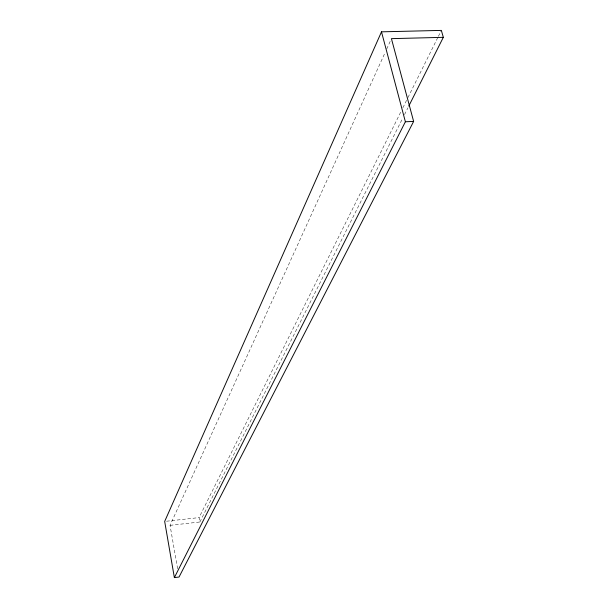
<?xml version="1.0" encoding="UTF-8"?>
<svg xmlns="http://www.w3.org/2000/svg" width="608" height="608" viewBox="0 0 608 608"><rect width="100%" height="100%" fill="white"/><g stroke="black" fill="none" stroke-linecap="round" stroke-linejoin="round"><path stroke-width="0.46" stroke-dasharray="3.04 2.28" d="M177.597 568.723L170.058 525.342L385.138 52.478M386.711 49.02L390.64 40.371M170.058 525.342L199.872 521.998L199.067 517.598L401.181 111.173M402.876 107.776L407.527 98.42M407.945 97.569L437.965 37.202M438.391 36.351L441.355 30.4M199.872 521.998L402.815 117.967M404.525 114.578L407.938 107.783M166.539 521.216L199.067 517.598"/><path stroke-width="0.91" d="M381.49 31.836L164.677 521.428L174.367 577.6L179.041 577.03L413.63 121.433L391.423 38.646L443.323 37.331L441.355 30.4L381.49 31.836L405.384 121.767L174.367 577.6M408.789 106.088L443.323 37.331M405.384 121.767L413.63 121.433"/></g></svg>
